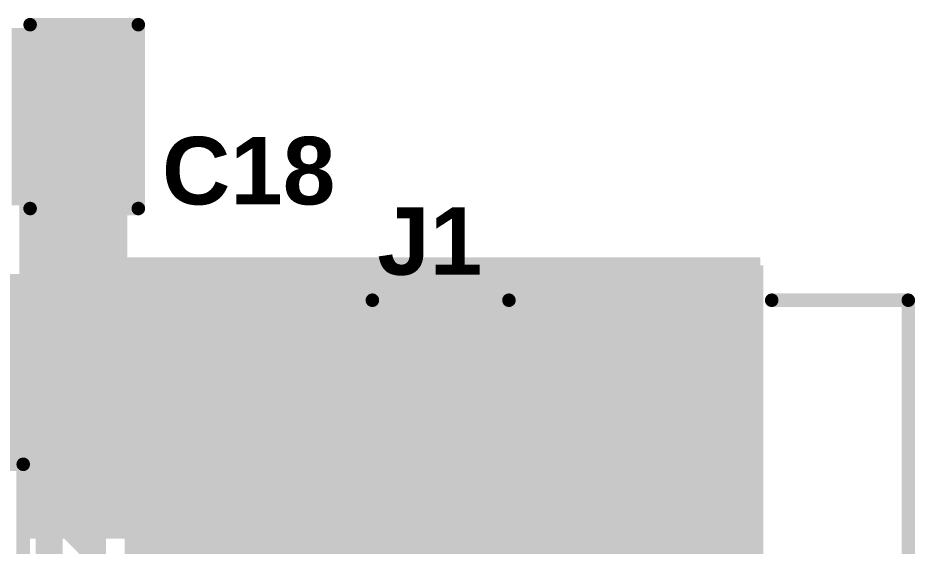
# Model space of a CAD drawing. Header units: millimetres. Extents: x 0.01 to 1.77, y 0.01 to 0.78.
# Drawn here: x 1.4365 to 1.7681, y 0.4821 to 0.6775 of the extents above; entities that cross this region are included whole.
import ezdxf

# ---------------------------------------------------------------- set-up
doc = ezdxf.new("R2010")
doc.units = ezdxf.units.MM
doc.header["$MEASUREMENT"] = 0
for name, color, linetype in [('BottomLayer', 5, 'Continuous'), ('BottomSolder', 6, 'Continuous'), ('MultiLayer', 9, 'Continuous'), ('PadHoleLayer', 156, 'Continuous'), ('TopLayer', 1, 'Continuous'), ('TopOverlay', 2, 'Continuous'), ('TopPaste', 8, 'Continuous'), ('TopSolder', 216, 'Continuous')]:
    doc.layers.add(name, color=color, linetype=linetype)
doc.styles.add('Arial', font='arialbd.ttf', dxfattribs={"height": 0.2})

# ---------------------------------------------------------------- blocks, each defined once
blk = doc.blocks.new('U262_061N_4BVC11_38')
at = {"layer": 'BottomLayer'}
h = blk.add_hatch(color=5, dxfattribs=at)
edge = h.paths.add_edge_path()
edge.add_arc((0.17008, 0.08366), 0.01969, 0, 180)
edge.add_line((0.15039, 0.08366), (0.15039, 0.04429))
edge.add_arc((0.17008, 0.04429), 0.01969, 180, 360)
edge.add_line((0.18976, 0.04429), (0.18976, 0.08366))
h = blk.add_hatch(color=5, dxfattribs=at)
edge = h.paths.add_edge_path()
edge.add_arc((0.17008, -0.06398), 0.01969, 0, 180)
edge.add_line((0.15039, -0.06398), (0.15039, -0.10335))
edge.add_arc((0.17008, -0.10335), 0.01969, 180, 360)
edge.add_line((0.18976, -0.10335), (0.18976, -0.06398))
at = {"layer": 'BottomSolder'}
h = blk.add_hatch(color=6, dxfattribs=at)
edge = h.paths.add_edge_path()
edge.add_arc((0.17008, 0.08366), 0.02369, 0, 180)
edge.add_line((0.14639, 0.08366), (0.14639, 0.04429))
edge.add_arc((0.17008, 0.04429), 0.02369, 180, 360)
edge.add_line((0.19376, 0.04429), (0.19376, 0.08366))
h = blk.add_hatch(color=6, dxfattribs=at)
edge = h.paths.add_edge_path()
edge.add_arc((0.17008, -0.06398), 0.02369, 0, 180)
edge.add_line((0.14639, -0.06398), (0.14639, -0.10335))
edge.add_arc((0.17008, -0.10335), 0.02369, 180, 360)
edge.add_line((0.19376, -0.10335), (0.19376, -0.06398))
at = {"layer": 'MultiLayer'}
h = blk.add_hatch(color=9, dxfattribs=at)
edge = h.paths.add_edge_path()
edge.add_arc((0.17008, 0.08366), 0.01969, 0, 180)
edge.add_line((0.15039, 0.08366), (0.15039, 0.04429))
edge.add_arc((0.17008, 0.04429), 0.01969, 180, 360)
edge.add_line((0.18976, 0.04429), (0.18976, 0.08366))
h = blk.add_hatch(color=9, dxfattribs=at)
edge = h.paths.add_edge_path()
edge.add_arc((0.17008, -0.06398), 0.01969, 0, 180)
edge.add_line((0.15039, -0.06398), (0.15039, -0.10335))
edge.add_arc((0.17008, -0.10335), 0.01969, 180, 360)
edge.add_line((0.18976, -0.10335), (0.18976, -0.06398))
at = {"layer": 'PadHoleLayer'}
h = blk.add_hatch(color=156, dxfattribs=at)
edge = h.paths.add_edge_path()
edge.add_arc((0.17008, 0.04626), 0.00984, 180, 360)
edge.add_line((0.17992, 0.04626), (0.17992, 0.08169))
edge.add_arc((0.17008, 0.08169), 0.00984, 0, 180)
edge.add_line((0.16024, 0.08169), (0.16024, 0.04626))
h = blk.add_hatch(color=156, dxfattribs=at)
edge = h.paths.add_edge_path()
edge.add_arc((0.17008, -0.10138), 0.00984, 180, 360)
edge.add_line((0.17992, -0.10138), (0.17992, -0.06594))
edge.add_arc((0.17008, -0.06594), 0.00984, 0, 180)
edge.add_line((0.16024, -0.06594), (0.16024, -0.10138))
at = {"layer": 'TopLayer'}
blk.add_hatch(color=1, dxfattribs=at).paths.add_polyline_path([(0.09449, 0.10335), (0.12205, 0.10335), (0.12205, 0.06398), (0.09449, 0.06398)])
h = blk.add_hatch(color=1, dxfattribs=at)
edge = h.paths.add_edge_path()
edge.add_arc((0.17008, 0.08366), 0.01969, 0, 180)
edge.add_line((0.15039, 0.08366), (0.15039, 0.04429))
edge.add_arc((0.17008, 0.04429), 0.01969, 180, 360)
edge.add_line((0.18976, 0.04429), (0.18976, 0.08366))
h = blk.add_hatch(color=1, dxfattribs=at)
edge = h.paths.add_edge_path()
edge.add_arc((0.17008, -0.06398), 0.01969, 0, 180)
edge.add_line((0.15039, -0.06398), (0.15039, -0.10335))
edge.add_arc((0.17008, -0.10335), 0.01969, 180, 360)
edge.add_line((0.18976, -0.10335), (0.18976, -0.06398))
at = {"layer": 'TopPaste'}
blk.add_hatch(color=8, dxfattribs=at).paths.add_polyline_path([(0.09449, 0.10335), (0.12205, 0.10335), (0.12205, 0.06398), (0.09449, 0.06398)])
at = {"layer": 'TopSolder'}
blk.add_hatch(color=216, dxfattribs=at).paths.add_polyline_path([(0.09049, 0.10735), (0.12605, 0.10735), (0.12605, 0.05998), (0.09049, 0.05998)])
h = blk.add_hatch(color=216, dxfattribs=at)
edge = h.paths.add_edge_path()
edge.add_arc((0.17008, 0.08366), 0.02369, 0, 180)
edge.add_line((0.14639, 0.08366), (0.14639, 0.04429))
edge.add_arc((0.17008, 0.04429), 0.02369, 180, 360)
edge.add_line((0.19376, 0.04429), (0.19376, 0.08366))
h = blk.add_hatch(color=216, dxfattribs=at)
edge = h.paths.add_edge_path()
edge.add_arc((0.17008, -0.06398), 0.02369, 0, 180)
edge.add_line((0.14639, -0.06398), (0.14639, -0.10335))
edge.add_arc((0.17008, -0.10335), 0.02369, 180, 360)
edge.add_line((0.19376, -0.10335), (0.19376, -0.06398))
at = {"layer": 'TopOverlay', "const_width": 0.005}
for points in [[(0.17808, 0.01348), (0.17808, -0.03701)], [(0.17808, -0.13415), (0.17808, -0.18465)], [(-0.17808, -0.18465), (0.17808, -0.18465)]]:
    blk.add_lwpolyline(points, dxfattribs=at)
at = {"layer": 'TopOverlay', "const_width": 0.0025}
for points in [[(0.17683, 0.01348, 1), (0.17933, 0.01348, 1)], [(0.17683, -0.03701, 1), (0.17933, -0.03701, 1)], [(0.17683, -0.13415, 1), (0.17933, -0.13415, 1)], [(0.17683, -0.18465, 1), (0.17933, -0.18465, 1)], [(0.17683, -0.18465, 1), (0.17933, -0.18465, 1)]]:
    blk.add_lwpolyline(points, format="xyb", close=True, dxfattribs=at)
blk = doc.blocks.new('SMA_39')
at = {"layer": 'TopOverlay'}
for points in [[(-0.175, -0.05597), (-0.12906, -0.05597), (-0.12906, 0.05598), (-0.175, 0.05598)], [(-0.12992, 0.03638), (-0.1022, 0.03638), (-0.1022, 0.05598), (-0.12992, 0.05598)]]:
    blk.add_hatch(color=2, dxfattribs=at).paths.add_polyline_path(points)
at = {"layer": 'TopOverlay', "const_width": 0.005}
blk.add_lwpolyline([(0.08115, 0.05345), (-0.10465, 0.05345)], dxfattribs=at)
at = {"layer": 'TopOverlay', "const_width": 0.0025}
blk.add_lwpolyline([(-0.1059, 0.05345, 1), (-0.1034, 0.05345, 1)], format="xyb", close=True, dxfattribs=at)
blk = doc.blocks.new('C__0805_44')
at = {"layer": 'TopLayer'}
for points in [[(-0.06, 0.03), (-0.02, 0.03), (-0.02, -0.03), (-0.06, -0.03)], [(0.02, 0.03), (0.06, 0.03), (0.06, -0.03), (0.02, -0.03)]]:
    blk.add_hatch(color=1, dxfattribs=at).paths.add_polyline_path(points)
at = {"layer": 'TopPaste'}
for points in [[(-0.06, 0.03), (-0.02, 0.03), (-0.02, -0.03), (-0.06, -0.03)], [(0.02, 0.03), (0.06, 0.03), (0.06, -0.03), (0.02, -0.03)]]:
    blk.add_hatch(color=8, dxfattribs=at).paths.add_polyline_path(points)
at = {"layer": 'TopSolder'}
for points in [[(-0.06276, 0.03276), (-0.01724, 0.03276), (-0.01724, -0.03276), (-0.06276, -0.03276)], [(0.01724, 0.03276), (0.06276, 0.03276), (0.06276, -0.03276), (0.01724, -0.03276)]]:
    blk.add_hatch(color=216, dxfattribs=at).paths.add_polyline_path(points)
at = {"layer": 'TopOverlay', "const_width": 0.005}
for points in [[(-0.024, 0.034), (-0.064, 0.034)], [(-0.064, 0.034), (-0.064, -0.034)], [(0.064, 0.034), (0.024, 0.034)], [(0.064, 0.034), (0.064, -0.034)], [(-0.024, -0.034), (-0.064, -0.034)], [(0.064, -0.034), (0.024, -0.034)]]:
    blk.add_lwpolyline(points, dxfattribs=at)
at = {"layer": 'TopOverlay', "const_width": 0.0025}
for points in [[(-0.06525, 0.034, 1), (-0.06275, 0.034, 1)], [(-0.06525, 0.034, 1), (-0.06275, 0.034, 1)], [(-0.02525, 0.034, 1), (-0.02275, 0.034, 1)], [(0.02275, 0.034, 1), (0.02525, 0.034, 1)], [(0.06275, 0.034, 1), (0.06525, 0.034, 1)], [(0.06275, 0.034, 1), (0.06525, 0.034, 1)], [(-0.06525, -0.034, 1), (-0.06275, -0.034, 1)], [(-0.06525, -0.034, 1), (-0.06275, -0.034, 1)], [(-0.02525, -0.034, 1), (-0.02275, -0.034, 1)], [(0.02275, -0.034, 1), (0.02525, -0.034, 1)], [(0.06275, -0.034, 1), (0.06525, -0.034, 1)], [(0.06275, -0.034, 1), (0.06525, -0.034, 1)]]:
    blk.add_lwpolyline(points, format="xyb", close=True, dxfattribs=at)

msp = doc.modelspace()

# ---------------------------------------------------------------- hatches: boundary and pattern name
at = {"layer": 'BottomLayer'}
for points in [[(1.476, 0.46), (1.712, 0.46), (1.712, 0.586), (1.476, 0.586)], [(1.62, 0.24), (1.712, 0.24), (1.712, 0.523), (1.62, 0.523)]]:
    msp.add_hatch(color=5, dxfattribs=at).paths.add_polyline_path(points)
at = {"layer": 'TopLayer'}
msp.add_hatch(color=1, dxfattribs=at).paths.add_polyline_path([(1.437, 0.48492), (1.71098, 0.48492), (1.71098, 0.589), (1.437, 0.589)])

# ---------------------------------------------------------------- linework, layer by layer
at = {"layer": 'BottomLayer', "const_width": 0.01}
for points in [[(1.448, 0.59949), (1.464, 0.59398)], [(1.448, 0.203), (1.448, 0.59949)], [(1.45435, 0.5973), (1.464, 0.58765)], [(1.464, 0.5757), (1.464, 0.59398)], [(1.448, 0.56211), (1.464, 0.57811)], [(1.448, 0.5683), (1.464, 0.5523)], [(1.46765, 0.56508), (1.51702, 0.56508)], [(1.464, 0.448), (1.464, 0.55446)], [(1.448, 0.52676), (1.464, 0.54276)], [(1.448, 0.53294), (1.464, 0.51694)], [(1.448, 0.4914), (1.464, 0.5074)], [(1.448, 0.49759), (1.464, 0.48159)]]:
    msp.add_lwpolyline(points, dxfattribs=at)
at = {"layer": 'BottomLayer', "const_width": 0.005}
for points in [[(1.4455, 0.59949, 1), (1.4505, 0.59949, 1)], [(1.4455, 0.59949, 1), (1.4505, 0.59949, 1)], [(1.45185, 0.5973, 1), (1.45685, 0.5973, 1)], [(1.4615, 0.59398, 1), (1.4665, 0.59398, 1)], [(1.4615, 0.59398, 1), (1.4665, 0.59398, 1)], [(1.4615, 0.58765, 1), (1.4665, 0.58765, 1)], [(1.4615, 0.57811, 1), (1.4665, 0.57811, 1)], [(1.4615, 0.5757, 1), (1.4665, 0.5757, 1)], [(1.4615, 0.5757, 1), (1.4665, 0.5757, 1)], [(1.4455, 0.5683, 1), (1.4505, 0.5683, 1)], [(1.46515, 0.56508, 1), (1.47015, 0.56508, 1)], [(1.51452, 0.56508, 1), (1.51952, 0.56508, 1)], [(1.4455, 0.56211, 1), (1.4505, 0.56211, 1)], [(1.4615, 0.55446, 1), (1.4665, 0.55446, 1)], [(1.4615, 0.55446, 1), (1.4665, 0.55446, 1)], [(1.4615, 0.5523, 1), (1.4665, 0.5523, 1)], [(1.4615, 0.54276, 1), (1.4665, 0.54276, 1)], [(1.4455, 0.53294, 1), (1.4505, 0.53294, 1)], [(1.4455, 0.52676, 1), (1.4505, 0.52676, 1)], [(1.4615, 0.51694, 1), (1.4665, 0.51694, 1)], [(1.4615, 0.5074, 1), (1.4665, 0.5074, 1)], [(1.4455, 0.49759, 1), (1.4505, 0.49759, 1)], [(1.4455, 0.4914, 1), (1.4505, 0.4914, 1)], [(1.4615, 0.48159, 1), (1.4665, 0.48159, 1)]]:
    msp.add_lwpolyline(points, format="xyb", close=True, dxfattribs=at)
at = {"layer": 'BottomLayer', "const_width": 0.01}
msp.add_lwpolyline([(1.464, 0.55446, -0.126781), (1.464, 0.5757)], format="xyb", dxfattribs=at)
at = {"layer": 'TopLayer', "const_width": 0.04}
msp.add_lwpolyline([(1.457, 0.547), (1.457, 0.641)], dxfattribs=at)
at = {"layer": 'TopLayer', "const_width": 0.02}
for points in [[(1.447, 0.641, 1), (1.467, 0.641, 1)], [(1.447, 0.547, 1), (1.467, 0.547, 1)]]:
    msp.add_lwpolyline(points, format="xyb", close=True, dxfattribs=at)

# ---------------------------------------------------------------- block references
for name, p, rotation in [('C__0805_44', (1.417, 0.641), 180), ('U262_061N_4BVC11_38', (1.581, 0.395), 90), ('SMA_39', (1.385, 0.40774), 270)]:
    msp.add_blockref(name, p, dxfattribs=dict(rotation=rotation))

# ---------------------------------------------------------------- texts
at = {"layer": 'TopOverlay', "style": 'Arial'}
for s, p in [('C18', (1.48976, 0.6085)), ('J1', (1.56934, 0.5825))]:
    msp.add_text(s, height=0.025, dxfattribs=at).set_placement(p)

doc.saveas('drawing.dxf')
